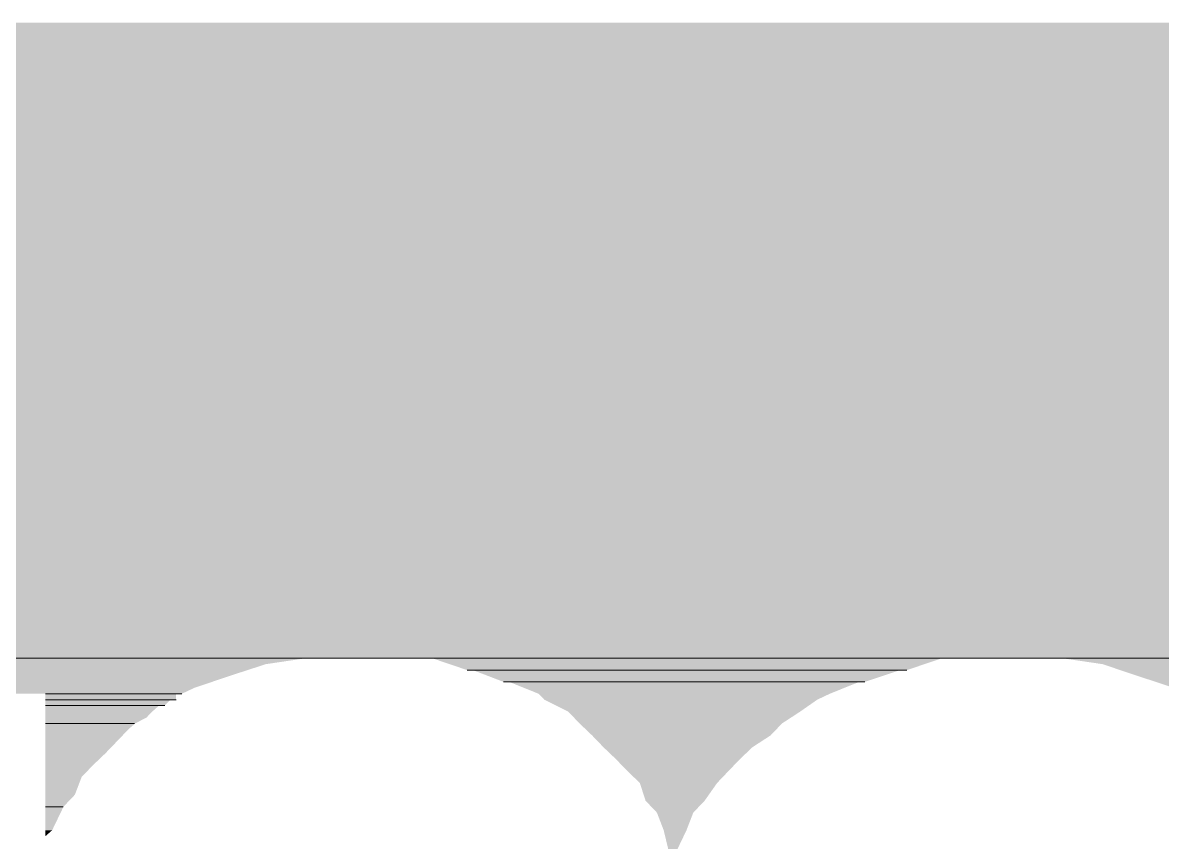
# Model space of a CAD drawing. Header units: inches. Extents: x 0.9 to 46, y 0.8 to 32.4.
# Drawn here: x 43.0645 to 43.3843, y 24.8062 to 25.0362 of the extents above; entities that cross this region are included whole.
import ezdxf

# ---------------------------------------------------------------- set-up
doc = ezdxf.new("R2010")
doc.units = ezdxf.units.IN
doc.header["$MEASUREMENT"] = 0
doc.layers.add('PDF_Geometry', color=7, linetype='Continuous')
doc.layers.add('PDF_Solid Fills', color=7, linetype='Continuous')

msp = doc.modelspace()

# ---------------------------------------------------------------- linework, layer by layer
at = {"layer": 'PDF_Geometry', "lineweight": 20}
for points in [[(42.87584, 24.85789), (43.3425, 24.85789)], [(42.87584, 24.85789), (43.34422, 24.85789), (43.34262, 24.85789)], [(42.87584, 24.85789), (43.15417, 24.85789)], [(42.87584, 24.85789), (43.15597, 24.85789), (43.15406, 24.85789)], [(42.87584, 24.85789), (43.14417, 24.85789)], [(42.87584, 24.85789), (43.15406, 24.85789), (43.14417, 24.85789)], [(43.15597, 24.85789), (43.33911, 24.85789)], [(43.15597, 24.85789), (43.34262, 24.85789), (43.33911, 24.85789)], [(43.16746, 24.85789), (43.33433, 24.85789)], [(43.16746, 24.85789), (43.33911, 24.85789), (43.33433, 24.85789)], [(43.16937, 24.85789), (43.32412, 24.85789)], [(43.16937, 24.85789), (43.33433, 24.85789), (43.32412, 24.85789)], [(43.17927, 24.85789), (43.32259, 24.85789)], [(43.17927, 24.85789), (43.32412, 24.85789), (43.32252, 24.85789)], [(43.34422, 24.85789), (43.55767, 24.85789)], [(43.34422, 24.85789), (43.55755, 24.85789)], [(43.18916, 24.85454), (43.31072, 24.85454)], [(43.18916, 24.85454), (43.31263, 24.85454), (43.31072, 24.85454)], [(43.19937, 24.85123), (43.29923, 24.85123)], [(43.19937, 24.85123), (43.30083, 24.85123), (43.29923, 24.85123)], [(43.07079, 24.84788), (43.10912, 24.84788)], [(43.07079, 24.84788), (43.10912, 24.84788)], [(43.07079, 24.84788), (43.10912, 24.84788)], [(43.07079, 24.84788), (43.10912, 24.84788)], [(43.07079, 24.84788), (43.10912, 24.84788)], [(43.07079, 24.84788), (43.10912, 24.84788)], [(43.07079, 24.84788), (43.10745, 24.84788)], [(43.07079, 24.84788), (43.10907, 24.84788), (43.10748, 24.84788)], [(43.07079, 24.84622), (43.10745, 24.84622)], [(43.07079, 24.84622), (43.10745, 24.84622)], [(43.07079, 24.84622), (43.10578, 24.84622)], [(43.07079, 24.84622), (43.10748, 24.84622), (43.10588, 24.84622)], [(43.07079, 24.84456), (43.10411, 24.84456)], [(43.07079, 24.84456), (43.10411, 24.84456)], [(43.07079, 24.84456), (43.10246, 24.84456)], [(43.07079, 24.84456), (43.10429, 24.84456), (43.10269, 24.84456)], [(43.07079, 24.83955), (43.09579, 24.83955)], [(43.07079, 24.83955), (43.09579, 24.83955)], [(43.07079, 24.81619), (43.07579, 24.81619)], [(43.07079, 24.81619), (43.07579, 24.81619)]]:
    msp.add_lwpolyline(points, close=True, dxfattribs=at)
at = {"layer": 'PDF_Solid Fills', "color": 9, "lineweight": 20, "true_color": 0xc0c0c0, "transparency": 33554559}
for points in [[(42.90264, 25.03621), (42.88924, 25.03286), (43.54427, 25.03286)], [(42.90264, 25.03621), (43.53087, 25.03621), (43.54427, 25.03286)], [(42.88924, 25.03286), (42.87935, 25.02454), (43.55416, 25.02454)], [(42.88924, 25.03286), (43.54427, 25.03286), (43.55416, 25.02454)], [(42.87935, 25.02454), (42.87584, 25.0112), (43.55767, 25.0112)], [(42.87935, 25.02454), (43.55416, 25.02454), (43.55767, 25.0112)], [(42.87584, 25.0112), (42.87584, 24.85789), (43.55767, 24.85789)], [(42.87584, 25.0112), (43.55767, 25.0112), (43.55767, 24.85789)], [(42.87584, 24.85789), (42.87584, 24.8562), (43.13268, 24.8562)], [(42.87584, 24.85789), (43.14417, 24.85789), (43.13268, 24.8562)], [(43.17927, 24.85789), (43.18916, 24.85454), (43.31263, 24.85454)], [(43.17927, 24.85789), (43.32252, 24.85789), (43.31263, 24.85454)], [(43.35602, 24.85789), (43.36751, 24.8562), (43.55767, 24.8562)], [(43.35602, 24.85789), (43.55767, 24.85789), (43.55767, 24.8562)], [(42.87584, 24.8562), (42.87584, 24.85288), (43.12247, 24.85288)], [(42.87584, 24.8562), (43.13268, 24.8562), (43.12247, 24.85288)], [(43.36751, 24.8562), (43.3774, 24.85288), (43.55767, 24.85288)], [(43.36751, 24.8562), (43.55767, 24.8562), (43.55767, 24.85288)], [(42.87584, 24.85288), (42.87584, 24.84953), (43.11258, 24.84953)], [(42.87584, 24.85288), (43.12247, 24.85288), (43.11258, 24.84953)], [(43.19075, 24.85454), (43.19937, 24.85123), (43.30083, 24.85123)], [(43.19075, 24.85454), (43.31072, 24.85454), (43.30083, 24.85123)], [(43.3774, 24.85288), (43.38761, 24.84953), (43.55767, 24.84953)], [(43.3774, 24.85288), (43.55767, 24.85288), (43.55767, 24.84953)], [(42.87584, 24.84953), (42.87584, 24.84788), (43.10907, 24.84788)], [(42.87584, 24.84953), (43.11258, 24.84953), (43.10907, 24.84788)], [(43.20096, 24.85123), (43.20926, 24.84788), (43.29094, 24.84788)], [(43.20096, 24.85123), (43.29923, 24.85123), (43.29094, 24.84788)], [(43.07079, 24.84788), (43.07079, 24.84622), (43.10748, 24.84622)], [(43.07079, 24.84788), (43.10748, 24.84788), (43.10748, 24.84622)], [(43.07079, 24.84622), (43.07079, 24.84456), (43.10429, 24.84456)], [(43.07079, 24.84622), (43.10588, 24.84622), (43.10429, 24.84456)], [(43.20926, 24.84788), (43.21085, 24.84622), (43.28743, 24.84622)], [(43.20926, 24.84788), (43.29094, 24.84788), (43.28743, 24.84622)], [(43.21085, 24.84622), (43.21755, 24.84287), (43.28264, 24.84287)], [(43.21085, 24.84622), (43.28743, 24.84622), (43.28264, 24.84287)], [(43.07079, 24.84456), (43.07079, 24.84287), (43.10078, 24.84287)], [(43.07079, 24.84456), (43.10269, 24.84456), (43.10078, 24.84287)], [(43.07079, 24.84287), (43.07079, 24.84121), (43.09918, 24.84121)], [(43.07079, 24.84287), (43.10078, 24.84287), (43.09918, 24.84121)], [(43.21755, 24.84287), (43.22074, 24.83955), (43.27754, 24.83955)], [(43.21755, 24.84287), (43.28264, 24.84287), (43.27754, 24.83955)], [(43.07079, 24.84121), (43.07079, 24.83955), (43.09599, 24.83955)], [(43.07079, 24.84121), (43.09918, 24.84121), (43.09599, 24.83955)], [(43.07079, 24.83955), (43.07079, 24.83789), (43.09408, 24.83789)], [(43.07079, 24.83955), (43.09599, 24.83955), (43.09408, 24.83789)], [(43.22074, 24.83955), (43.22425, 24.8362), (43.27435, 24.8362)], [(43.22074, 24.83955), (43.27754, 24.83955), (43.27435, 24.8362)], [(43.07079, 24.83789), (43.07079, 24.8362), (43.09248, 24.8362)], [(43.07079, 24.83789), (43.09408, 24.83789), (43.09248, 24.8362)], [(43.07079, 24.8362), (43.07079, 24.83454), (43.09089, 24.83454)], [(43.07079, 24.8362), (43.09248, 24.8362), (43.09089, 24.83454)], [(43.22425, 24.8362), (43.22744, 24.83288), (43.26924, 24.83288)], [(43.22425, 24.8362), (43.27435, 24.8362), (43.26924, 24.83288)], [(43.07079, 24.83454), (43.07079, 24.83288), (43.08929, 24.83288)], [(43.07079, 24.83454), (43.09089, 24.83454), (43.08929, 24.83288)], [(43.07079, 24.83288), (43.07079, 24.83122), (43.0877, 24.83122)], [(43.07079, 24.83288), (43.08929, 24.83288), (43.0877, 24.83122)], [(43.22744, 24.83288), (43.23095, 24.82953), (43.26573, 24.82953)], [(43.22744, 24.83288), (43.26924, 24.83288), (43.26573, 24.82953)], [(43.07079, 24.83122), (43.07079, 24.82787), (43.08419, 24.82787)], [(43.07079, 24.83122), (43.0877, 24.83122), (43.08419, 24.82787)], [(43.23095, 24.82953), (43.23414, 24.82621), (43.26254, 24.82621)], [(43.23095, 24.82953), (43.26573, 24.82953), (43.26254, 24.82621)], [(43.07079, 24.82787), (43.07079, 24.82621), (43.08259, 24.82621)], [(43.07079, 24.82787), (43.08419, 24.82787), (43.08259, 24.82621)], [(43.07079, 24.82621), (43.07079, 24.82455), (43.08099, 24.82455)], [(43.07079, 24.82621), (43.08259, 24.82621), (43.08099, 24.82455)], [(43.23414, 24.82621), (43.23765, 24.82286), (43.25935, 24.82286)], [(43.23414, 24.82621), (43.26254, 24.82621), (43.25935, 24.82286)], [(43.07079, 24.82455), (43.07079, 24.81954), (43.07908, 24.81954)], [(43.07079, 24.82455), (43.08099, 24.82455), (43.07908, 24.81954)], [(43.23765, 24.82286), (43.23925, 24.81788), (43.25584, 24.81788)], [(43.23765, 24.82286), (43.25935, 24.82286), (43.25584, 24.81788)], [(43.07079, 24.81954), (43.07079, 24.81788), (43.07749, 24.81788)], [(43.07079, 24.81954), (43.07908, 24.81954), (43.07749, 24.81788)], [(43.07079, 24.81788), (43.07079, 24.81619), (43.07589, 24.81619)], [(43.07079, 24.81788), (43.07749, 24.81788), (43.07589, 24.81619)], [(43.23925, 24.81788), (43.24244, 24.81453), (43.25265, 24.81453)], [(43.23925, 24.81788), (43.25584, 24.81788), (43.25265, 24.81453)], [(43.07079, 24.81619), (43.07079, 24.80956), (43.0727, 24.80956)], [(43.07079, 24.81619), (43.07589, 24.81619), (43.0727, 24.80956)], [(43.24244, 24.81453), (43.24435, 24.80956), (43.25073, 24.80956)], [(43.24244, 24.81453), (43.25265, 24.81453), (43.25073, 24.80956)], [(43.07079, 24.80956), (43.0727, 24.80956), (43.07079, 24.8079)], [(43.24435, 24.80956), (43.24595, 24.80289), (43.24754, 24.80289)], [(43.24435, 24.80956), (43.25073, 24.80956), (43.24754, 24.80289)]]:
    msp.add_solid(points, dxfattribs=at)

doc.saveas('drawing.dxf')
